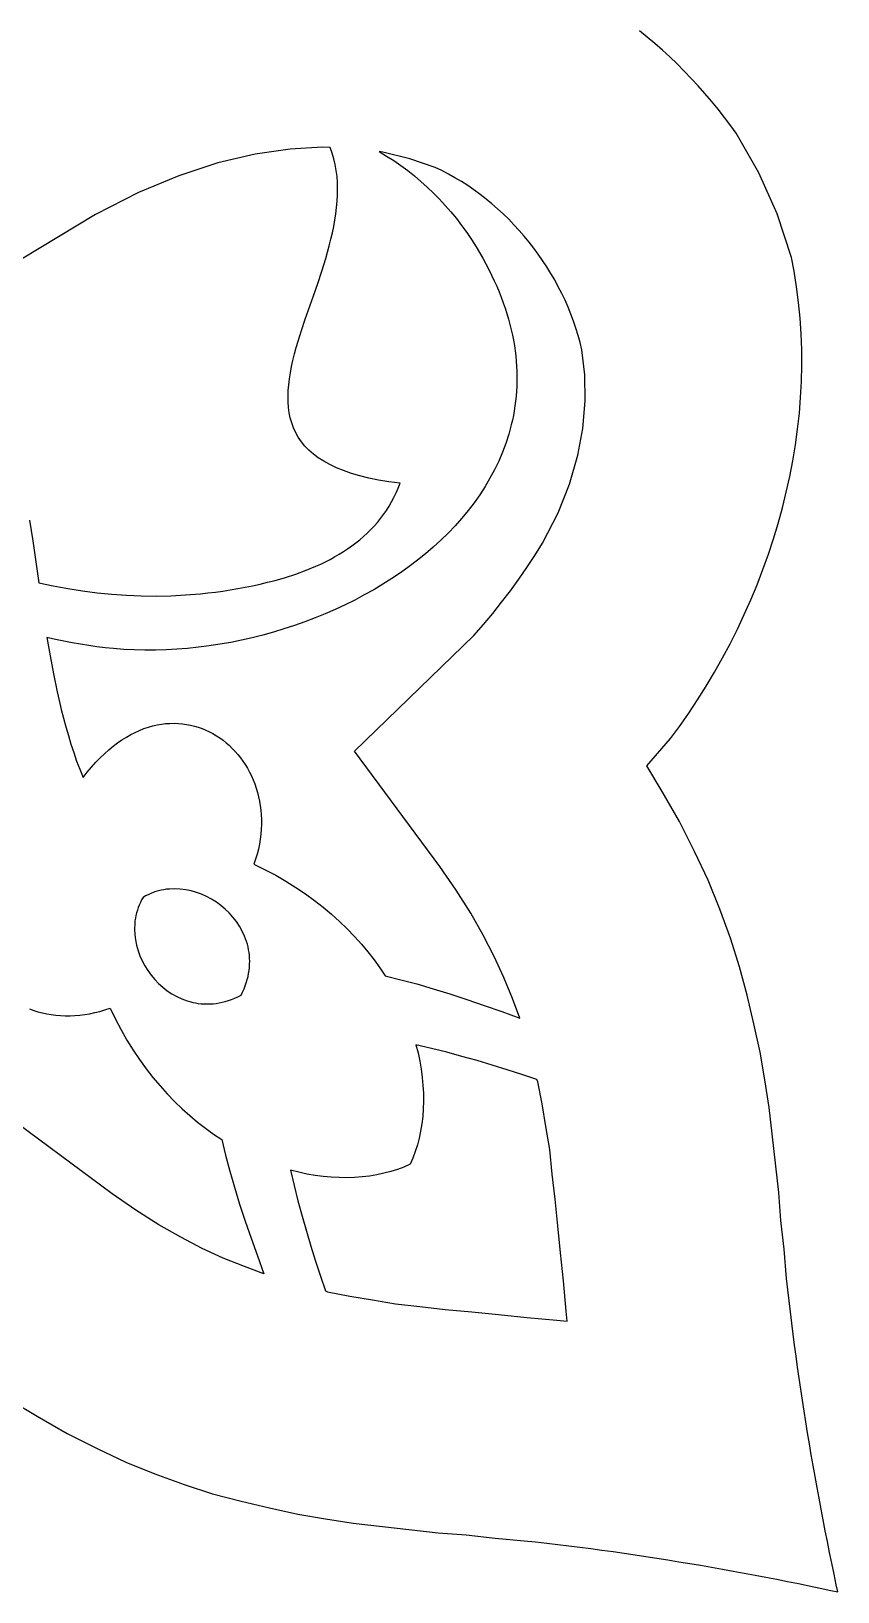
# Model space of a CAD drawing. Extents: x -61 to 56, y 12 to 129.
# Drawn here: x 41.91 to 55.61, y 12.26 to 38.79 of the extents above; entities that cross this region are included whole.
import ezdxf

# ---------------------------------------------------------------- set-up
doc = ezdxf.new("R2010")
doc.units = 0
doc.header["$MEASUREMENT"] = 0
doc.layers.add('LAYER_1', color=18, linetype='CONTINUOUS')

msp = doc.modelspace()

# ---------------------------------------------------------------- linework, layer by layer
at = {"layer": 'LAYER_1'}
for points in [[(41.573, 15.509), (42.011, 15.246), (42.519, 14.956), (43.028, 14.696), (43.515, 14.464), (44.008, 14.268), (44.505, 14.088), (44.987, 13.93), (45.473, 13.801), (45.959, 13.688), (46.439, 13.58), (46.911, 13.502), (47.379, 13.431), (48.825, 13.265), (49.301, 13.229), (49.789, 13.174), (50.284, 13.132), (50.478, 13.111), (50.667, 13.09), (50.856, 13.068), (51.044, 13.046), (51.231, 13.022), (51.419, 12.998), (51.606, 12.973), (51.794, 12.947), (51.98, 12.92), (52.167, 12.893), (52.353, 12.864), (52.539, 12.835), (52.725, 12.806), (52.911, 12.775), (53.096, 12.745), (53.282, 12.713), (53.467, 12.681), (53.652, 12.648), (53.837, 12.614), (54.021, 12.58), (54.206, 12.546), (54.39, 12.511), (54.574, 12.475), (54.759, 12.438), (54.943, 12.402), (55.127, 12.364), (55.31, 12.326), (55.494, 12.288), (55.612, 12.263), (55.587, 12.381), (55.549, 12.565), (55.511, 12.748), (55.473, 12.932), (55.437, 13.116), (55.4, 13.3), (55.364, 13.485), (55.329, 13.669), (55.295, 13.854), (55.261, 14.038), (55.227, 14.223), (55.194, 14.408), (55.162, 14.593), (55.13, 14.778), (55.099, 14.964), (55.069, 15.15), (55.04, 15.336), (55.011, 15.522), (54.983, 15.708), (54.955, 15.895), (54.928, 16.082), (54.903, 16.269), (54.877, 16.456), (54.853, 16.644), (54.83, 16.831), (54.807, 17.02), (54.785, 17.208), (54.764, 17.397), (54.743, 17.591), (54.701, 18.086), (54.646, 18.574), (54.61, 19.05), (54.445, 20.496), (54.373, 20.965), (54.295, 21.436), (54.187, 21.916), (54.074, 22.402), (53.945, 22.888), (53.788, 23.371), (53.607, 23.867), (53.411, 24.36), (53.18, 24.847), (52.92, 25.356), (52.629, 25.864), (52.366, 26.303), (52.772, 26.766), (52.922, 26.971), (53.079, 27.196), (53.23, 27.425), (53.377, 27.658), (53.517, 27.895), (53.653, 28.135), (53.782, 28.378), (53.906, 28.625), (54.024, 28.874), (54.136, 29.126), (54.241, 29.381), (54.34, 29.639), (54.433, 29.898), (54.52, 30.159), (54.599, 30.422), (54.672, 30.687), (54.737, 30.952), (54.796, 31.22), (54.848, 31.487), (54.892, 31.756), (54.929, 32.026), (54.959, 32.295), (54.98, 32.565), (54.995, 32.835), (55.001, 33.104), (54.999, 33.374), (54.99, 33.642), (54.972, 33.91), (54.946, 34.177), (54.912, 34.443), (54.87, 34.708), (54.824, 34.944), (54.583, 35.683), (54.268, 36.383), (53.883, 37.057), (53.794, 37.18), (53.688, 37.322), (53.578, 37.461), (53.467, 37.597), (53.354, 37.729), (53.239, 37.859), (53.121, 37.986), (53.002, 38.11), (52.881, 38.231), (52.757, 38.35), (52.632, 38.465), (52.504, 38.578), (52.374, 38.688), (52.243, 38.795)], [(41.882, 30.478), (41.936, 30.126), (42.038, 29.411), (42.284, 29.359), (42.531, 29.314), (42.779, 29.275), (43.027, 29.244), (43.277, 29.219), (43.527, 29.201), (43.777, 29.191), (44.029, 29.188), (44.28, 29.193), (44.532, 29.206), (44.785, 29.226), (44.911, 29.24), (45.038, 29.255), (45.164, 29.273), (45.291, 29.292), (45.418, 29.314), (45.544, 29.338), (45.671, 29.363), (45.798, 29.392), (45.925, 29.422), (46.052, 29.454), (46.231, 29.505), (46.407, 29.562), (46.579, 29.625), (46.746, 29.695), (46.828, 29.732), (46.908, 29.771), (46.987, 29.811), (47.064, 29.853), (47.139, 29.897), (47.213, 29.943), (47.285, 29.991), (47.356, 30.04), (47.424, 30.092), (47.49, 30.145), (47.555, 30.2), (47.617, 30.257), (47.677, 30.316), (47.735, 30.377), (47.791, 30.44), (47.844, 30.505), (47.894, 30.572), (47.943, 30.642), (47.988, 30.713), (48.031, 30.787), (48.072, 30.863), (48.109, 30.941), (48.144, 31.021), (48.175, 31.104), (47.987, 31.129), (47.811, 31.159), (47.646, 31.193), (47.493, 31.231), (47.35, 31.273), (47.217, 31.319), (47.095, 31.368), (46.983, 31.422), (46.88, 31.478), (46.786, 31.538), (46.702, 31.601), (46.626, 31.668), (46.558, 31.737), (46.499, 31.81), (46.447, 31.886), (46.402, 31.964), (46.365, 32.045), (46.334, 32.129), (46.31, 32.215), (46.292, 32.303), (46.28, 32.394), (46.273, 32.488), (46.272, 32.583), (46.275, 32.68), (46.283, 32.78), (46.296, 32.881), (46.312, 32.984), (46.332, 33.088), (46.356, 33.194), (46.382, 33.302), (46.412, 33.41), (46.443, 33.52), (46.5, 33.703), (46.564, 33.893), (46.704, 34.293), (46.776, 34.5), (46.846, 34.712), (46.913, 34.926), (46.973, 35.142), (47.001, 35.251), (47.026, 35.359), (47.048, 35.468), (47.068, 35.576), (47.085, 35.684), (47.098, 35.792), (47.107, 35.899), (47.113, 36.005), (47.115, 36.11), (47.112, 36.215), (47.104, 36.318), (47.091, 36.42), (47.073, 36.521), (47.05, 36.62), (47.021, 36.718), (46.986, 36.814), (46.859, 36.818), (46.311, 36.784), (45.713, 36.698), (45.081, 36.552), (44.418, 36.33), (43.729, 36.046), (43.003, 35.671), (40.811, 34.352)], [(41.882, 30.478), (41.936, 30.126), (42.038, 29.411), (42.284, 29.359), (42.531, 29.314), (42.779, 29.275), (43.027, 29.244), (43.277, 29.219), (43.527, 29.201), (43.777, 29.191), (44.029, 29.188), (44.28, 29.193), (44.532, 29.206), (44.785, 29.226), (44.911, 29.24), (45.038, 29.255), (45.164, 29.273), (45.291, 29.292), (45.418, 29.314), (45.544, 29.338), (45.671, 29.363), (45.798, 29.392), (45.925, 29.422), (46.052, 29.454), (46.231, 29.505), (46.407, 29.562), (46.579, 29.625), (46.746, 29.695), (46.828, 29.732), (46.908, 29.771), (46.987, 29.811), (47.064, 29.853), (47.139, 29.897), (47.213, 29.943), (47.285, 29.991), (47.356, 30.04), (47.424, 30.092), (47.49, 30.145), (47.555, 30.2), (47.617, 30.257), (47.677, 30.316), (47.735, 30.377), (47.791, 30.44), (47.844, 30.505), (47.894, 30.572), (47.943, 30.642), (47.988, 30.713), (48.031, 30.787), (48.072, 30.863), (48.109, 30.941), (48.144, 31.021), (48.175, 31.104), (47.987, 31.129), (47.811, 31.159), (47.646, 31.193), (47.493, 31.231), (47.35, 31.273), (47.217, 31.319), (47.095, 31.368), (46.983, 31.422), (46.88, 31.478), (46.786, 31.538), (46.702, 31.601), (46.626, 31.668), (46.558, 31.737), (46.499, 31.81), (46.447, 31.886), (46.402, 31.964), (46.365, 32.045), (46.334, 32.129), (46.31, 32.215), (46.292, 32.303), (46.28, 32.394), (46.273, 32.488), (46.272, 32.583), (46.275, 32.68), (46.283, 32.78), (46.296, 32.881), (46.312, 32.984), (46.332, 33.088), (46.356, 33.194), (46.382, 33.302), (46.412, 33.41), (46.443, 33.52), (46.5, 33.703), (46.564, 33.893), (46.704, 34.293), (46.776, 34.5), (46.846, 34.712), (46.913, 34.926), (46.973, 35.142), (47.001, 35.251), (47.026, 35.359), (47.048, 35.468), (47.068, 35.576), (47.085, 35.684), (47.098, 35.792), (47.107, 35.899), (47.113, 36.005), (47.115, 36.11), (47.112, 36.215), (47.104, 36.318), (47.091, 36.42), (47.073, 36.521), (47.05, 36.62), (47.021, 36.718), (46.986, 36.814), (46.859, 36.818), (46.311, 36.784), (45.713, 36.698), (45.081, 36.552), (44.418, 36.33), (43.729, 36.046), (43.003, 35.671), (40.811, 34.352)], [(41.88, 22.169), (41.951, 22.144), (42.024, 22.123), (42.098, 22.104), (42.173, 22.088), (42.25, 22.075), (42.328, 22.065), (42.407, 22.059), (42.487, 22.055), (42.569, 22.055), (42.651, 22.058), (42.734, 22.065), (42.818, 22.075), (42.903, 22.089), (42.988, 22.107), (43.074, 22.128), (43.161, 22.153), (43.248, 22.182), (43.339, 21.994), (43.435, 21.813), (43.535, 21.638), (43.64, 21.47), (43.748, 21.308), (43.861, 21.153), (43.977, 21.005), (44.097, 20.862), (44.219, 20.727), (44.345, 20.597), (44.473, 20.474), (44.603, 20.357), (44.736, 20.247), (44.871, 20.142), (45.007, 20.044), (45.145, 19.952), (45.209, 19.687), (45.281, 19.415), (45.361, 19.138), (45.449, 18.854), (45.543, 18.565), (45.644, 18.271), (45.751, 17.971), (45.862, 17.665), (45.53, 17.792), (45.171, 17.936), (44.812, 18.099), (44.452, 18.288), (44.079, 18.499), (43.689, 18.748), (43.284, 19.026), (41.325, 20.476)], [(41.88, 22.169), (41.951, 22.144), (42.024, 22.123), (42.098, 22.104), (42.173, 22.088), (42.25, 22.075), (42.328, 22.065), (42.407, 22.059), (42.487, 22.055), (42.569, 22.055), (42.651, 22.058), (42.734, 22.065), (42.818, 22.075), (42.903, 22.089), (42.988, 22.107), (43.074, 22.128), (43.161, 22.153), (43.248, 22.182), (43.339, 21.994), (43.435, 21.813), (43.535, 21.638), (43.64, 21.47), (43.748, 21.308), (43.861, 21.153), (43.977, 21.005), (44.097, 20.862), (44.219, 20.727), (44.345, 20.597), (44.473, 20.474), (44.603, 20.357), (44.736, 20.247), (44.871, 20.142), (45.007, 20.044), (45.145, 19.952), (45.209, 19.687), (45.281, 19.415), (45.361, 19.138), (45.449, 18.854), (45.543, 18.565), (45.644, 18.271), (45.751, 17.971), (45.862, 17.665), (45.53, 17.792), (45.171, 17.936), (44.812, 18.099), (44.452, 18.288), (44.079, 18.499), (43.689, 18.748), (43.284, 19.026), (41.325, 20.476)]]:
    msp.add_lwpolyline(points, dxfattribs=at)
for points in [[(47.823, 36.743), (47.947, 36.667), (48.069, 36.588), (48.188, 36.505), (48.305, 36.418), (48.419, 36.328), (48.53, 36.234), (48.638, 36.137), (48.743, 36.036), (48.845, 35.933), (48.944, 35.826), (49.039, 35.716), (49.132, 35.603), (49.221, 35.487), (49.307, 35.368), (49.389, 35.246), (49.468, 35.122), (49.526, 35.025), (49.581, 34.929), (49.634, 34.833), (49.684, 34.737), (49.731, 34.642), (49.776, 34.547), (49.818, 34.453), (49.857, 34.359), (49.894, 34.265), (49.929, 34.172), (49.961, 34.08), (49.99, 33.988), (50.017, 33.896), (50.042, 33.805), (50.064, 33.715), (50.084, 33.624), (50.102, 33.535), (50.117, 33.446), (50.13, 33.357), (50.141, 33.269), (50.149, 33.182), (50.155, 33.095), (50.159, 33.009), (50.161, 32.923), (50.161, 32.838), (50.158, 32.753), (50.154, 32.669), (50.147, 32.585), (50.139, 32.502), (50.128, 32.42), (50.115, 32.338), (50.101, 32.257), (50.084, 32.177), (50.065, 32.097), (50.023, 31.939), (49.973, 31.783), (49.916, 31.631), (49.851, 31.481), (49.78, 31.333), (49.703, 31.189), (49.619, 31.047), (49.528, 30.908), (49.432, 30.772), (49.33, 30.639), (49.223, 30.509), (49.11, 30.382), (48.992, 30.259), (48.868, 30.138), (48.74, 30.021), (48.608, 29.907), (48.471, 29.796), (48.33, 29.689), (48.185, 29.585), (48.036, 29.485), (47.883, 29.388), (47.727, 29.295), (47.568, 29.206), (47.406, 29.12), (47.241, 29.038), (47.073, 28.96), (46.903, 28.886), (46.731, 28.815), (46.557, 28.749), (46.381, 28.686), (46.203, 28.628), (46.024, 28.574), (45.844, 28.524), (45.663, 28.479), (45.481, 28.437), (45.298, 28.4), (45.115, 28.368), (44.932, 28.339), (44.749, 28.316), (44.566, 28.297), (44.383, 28.282), (44.201, 28.272), (44.019, 28.267), (43.839, 28.267), (43.66, 28.271), (43.482, 28.281), (43.306, 28.295), (43.166, 28.31), (43.026, 28.327), (42.886, 28.347), (42.744, 28.369), (42.603, 28.394), (42.461, 28.422), (42.319, 28.451), (42.176, 28.483), (42.229, 28.174), (42.286, 27.866), (42.349, 27.561), (42.384, 27.41), (42.419, 27.26), (42.457, 27.111), (42.497, 26.963), (42.54, 26.816), (42.584, 26.67), (42.631, 26.526), (42.681, 26.384), (42.734, 26.243), (42.789, 26.103), (42.86, 26.195), (42.932, 26.281), (43.005, 26.362), (43.078, 26.438), (43.152, 26.508), (43.226, 26.574), (43.3, 26.636), (43.375, 26.692), (43.45, 26.743), (43.525, 26.79), (43.6, 26.833), (43.675, 26.871), (43.75, 26.905), (43.825, 26.934), (43.899, 26.959), (43.973, 26.98), (44.047, 26.997), (44.121, 27.01), (44.193, 27.019), (44.265, 27.024), (44.337, 27.025), (44.408, 27.023), (44.477, 27.017), (44.546, 27.007), (44.614, 26.994), (44.681, 26.978), (44.747, 26.959), (44.811, 26.936), (44.875, 26.91), (44.936, 26.881), (44.997, 26.849), (45.056, 26.814), (45.113, 26.776), (45.169, 26.736), (45.223, 26.693), (45.275, 26.647), (45.325, 26.599), (45.373, 26.548), (45.419, 26.495), (45.463, 26.44), (45.505, 26.382), (45.545, 26.322), (45.582, 26.261), (45.617, 26.197), (45.649, 26.131), (45.679, 26.064), (45.706, 25.995), (45.731, 25.924), (45.752, 25.851), (45.771, 25.777), (45.787, 25.702), (45.8, 25.625), (45.81, 25.547), (45.816, 25.468), (45.82, 25.388), (45.82, 25.307), (45.817, 25.224), (45.81, 25.141), (45.8, 25.057), (45.786, 24.972), (45.768, 24.887), (45.747, 24.801), (45.722, 24.714), (45.693, 24.628), (45.881, 24.536), (46.062, 24.441), (46.237, 24.34), (46.405, 24.236), (46.567, 24.127), (46.722, 24.014), (46.871, 23.898), (47.013, 23.779), (47.149, 23.656), (47.278, 23.531), (47.401, 23.402), (47.518, 23.272), (47.629, 23.139), (47.733, 23.004), (47.831, 22.868), (47.923, 22.73), (48.189, 22.667), (48.46, 22.595), (48.738, 22.514), (49.021, 22.427), (49.31, 22.332), (49.605, 22.231), (49.905, 22.125), (50.21, 22.013), (50.083, 22.345), (49.939, 22.704), (49.776, 23.063), (49.587, 23.423), (49.376, 23.796), (49.127, 24.187), (48.85, 24.591), (47.399, 26.55), (49.429, 28.516), (49.591, 28.704), (49.749, 28.892), (49.901, 29.083), (50.049, 29.276), (50.192, 29.472), (50.331, 29.672), (50.465, 29.877), (50.596, 30.088), (50.859, 30.603), (51.055, 31.087), (51.198, 31.58), (51.278, 32.038), (51.321, 32.504), (51.313, 32.946), (51.264, 33.372), (51.234, 33.495), (51.201, 33.617), (51.163, 33.739), (51.122, 33.859), (51.078, 33.979), (51.029, 34.098), (50.978, 34.215), (50.922, 34.331), (50.864, 34.446), (50.802, 34.56), (50.737, 34.672), (50.669, 34.782), (50.598, 34.891), (50.524, 34.997), (50.447, 35.102), (50.367, 35.204), (50.284, 35.305), (50.199, 35.403), (50.111, 35.498), (50.021, 35.591), (49.928, 35.682), (49.833, 35.77), (49.736, 35.854), (49.636, 35.936), (49.535, 36.015), (49.431, 36.091), (49.325, 36.163), (49.218, 36.232), (49.108, 36.298), (48.997, 36.36), (48.884, 36.418), (48.77, 36.472), (48.34, 36.618), (47.882, 36.735)], [(47.823, 36.743), (47.947, 36.667), (48.069, 36.588), (48.188, 36.505), (48.305, 36.418), (48.419, 36.328), (48.53, 36.234), (48.638, 36.137), (48.743, 36.036), (48.845, 35.933), (48.944, 35.826), (49.039, 35.716), (49.132, 35.603), (49.221, 35.487), (49.307, 35.368), (49.389, 35.246), (49.468, 35.122), (49.526, 35.025), (49.581, 34.929), (49.634, 34.833), (49.684, 34.737), (49.731, 34.642), (49.776, 34.547), (49.818, 34.453), (49.857, 34.359), (49.894, 34.265), (49.929, 34.172), (49.961, 34.08), (49.99, 33.988), (50.017, 33.896), (50.042, 33.805), (50.064, 33.715), (50.084, 33.624), (50.102, 33.535), (50.117, 33.446), (50.13, 33.357), (50.141, 33.269), (50.149, 33.182), (50.155, 33.095), (50.159, 33.009), (50.161, 32.923), (50.161, 32.838), (50.158, 32.753), (50.154, 32.669), (50.147, 32.585), (50.139, 32.502), (50.128, 32.42), (50.115, 32.338), (50.101, 32.257), (50.084, 32.177), (50.065, 32.097), (50.023, 31.939), (49.973, 31.783), (49.916, 31.631), (49.851, 31.481), (49.78, 31.333), (49.703, 31.189), (49.619, 31.047), (49.528, 30.908), (49.432, 30.772), (49.33, 30.639), (49.223, 30.509), (49.11, 30.382), (48.992, 30.259), (48.868, 30.138), (48.74, 30.021), (48.608, 29.907), (48.471, 29.796), (48.33, 29.689), (48.185, 29.585), (48.036, 29.485), (47.883, 29.388), (47.727, 29.295), (47.568, 29.206), (47.406, 29.12), (47.241, 29.038), (47.073, 28.96), (46.903, 28.886), (46.731, 28.815), (46.557, 28.749), (46.381, 28.686), (46.203, 28.628), (46.024, 28.574), (45.844, 28.524), (45.663, 28.479), (45.481, 28.437), (45.298, 28.4), (45.115, 28.368), (44.932, 28.339), (44.749, 28.316), (44.566, 28.297), (44.383, 28.282), (44.201, 28.272), (44.019, 28.267), (43.839, 28.267), (43.66, 28.271), (43.482, 28.281), (43.306, 28.295), (43.166, 28.31), (43.026, 28.327), (42.886, 28.347), (42.744, 28.369), (42.603, 28.394), (42.461, 28.422), (42.319, 28.451), (42.176, 28.483), (42.229, 28.174), (42.286, 27.866), (42.349, 27.561), (42.384, 27.41), (42.419, 27.26), (42.457, 27.111), (42.497, 26.963), (42.54, 26.816), (42.584, 26.67), (42.631, 26.526), (42.681, 26.384), (42.734, 26.243), (42.789, 26.103), (42.86, 26.195), (42.932, 26.281), (43.005, 26.362), (43.078, 26.438), (43.152, 26.508), (43.226, 26.574), (43.3, 26.636), (43.375, 26.692), (43.45, 26.743), (43.525, 26.79), (43.6, 26.833), (43.675, 26.871), (43.75, 26.905), (43.825, 26.934), (43.899, 26.959), (43.973, 26.98), (44.047, 26.997), (44.121, 27.01), (44.193, 27.019), (44.265, 27.024), (44.337, 27.025), (44.408, 27.023), (44.477, 27.017), (44.546, 27.007), (44.614, 26.994), (44.681, 26.978), (44.747, 26.959), (44.811, 26.936), (44.875, 26.91), (44.936, 26.881), (44.997, 26.849), (45.056, 26.814), (45.113, 26.776), (45.169, 26.736), (45.223, 26.693), (45.275, 26.647), (45.325, 26.599), (45.373, 26.548), (45.419, 26.495), (45.463, 26.44), (45.505, 26.382), (45.545, 26.322), (45.582, 26.261), (45.617, 26.197), (45.649, 26.131), (45.679, 26.064), (45.706, 25.995), (45.731, 25.924), (45.752, 25.851), (45.771, 25.777), (45.787, 25.702), (45.8, 25.625), (45.81, 25.547), (45.816, 25.468), (45.82, 25.388), (45.82, 25.307), (45.817, 25.224), (45.81, 25.141), (45.8, 25.057), (45.786, 24.972), (45.768, 24.887), (45.747, 24.801), (45.722, 24.714), (45.693, 24.628), (45.881, 24.536), (46.062, 24.441), (46.237, 24.34), (46.405, 24.236), (46.567, 24.127), (46.722, 24.014), (46.871, 23.898), (47.013, 23.779), (47.149, 23.656), (47.278, 23.531), (47.401, 23.402), (47.518, 23.272), (47.629, 23.139), (47.733, 23.004), (47.831, 22.868), (47.923, 22.73), (48.189, 22.667), (48.46, 22.595), (48.738, 22.514), (49.021, 22.427), (49.31, 22.332), (49.605, 22.231), (49.905, 22.125), (50.21, 22.013), (50.083, 22.345), (49.939, 22.704), (49.776, 23.063), (49.587, 23.423), (49.376, 23.796), (49.127, 24.187), (48.85, 24.591), (47.399, 26.55), (49.429, 28.516), (49.591, 28.704), (49.749, 28.892), (49.901, 29.083), (50.049, 29.276), (50.192, 29.472), (50.331, 29.672), (50.465, 29.877), (50.596, 30.088), (50.859, 30.603), (51.055, 31.087), (51.198, 31.58), (51.278, 32.038), (51.321, 32.504), (51.313, 32.946), (51.264, 33.372), (51.234, 33.495), (51.201, 33.617), (51.163, 33.739), (51.122, 33.859), (51.078, 33.979), (51.029, 34.098), (50.978, 34.215), (50.922, 34.331), (50.864, 34.446), (50.802, 34.56), (50.737, 34.672), (50.669, 34.782), (50.598, 34.891), (50.524, 34.997), (50.447, 35.102), (50.367, 35.204), (50.284, 35.305), (50.199, 35.403), (50.111, 35.498), (50.021, 35.591), (49.928, 35.682), (49.833, 35.77), (49.736, 35.854), (49.636, 35.936), (49.535, 36.015), (49.431, 36.091), (49.325, 36.163), (49.218, 36.232), (49.108, 36.298), (48.997, 36.36), (48.884, 36.418), (48.77, 36.472), (48.34, 36.618), (47.882, 36.735)], [(43.81, 24.066), (43.785, 24.023), (43.764, 23.98), (43.744, 23.936), (43.727, 23.892), (43.712, 23.848), (43.699, 23.802), (43.688, 23.757), (43.679, 23.711), (43.672, 23.665), (43.668, 23.619), (43.664, 23.527), (43.669, 23.434), (43.68, 23.342), (43.699, 23.251), (43.725, 23.16), (43.757, 23.072), (43.796, 22.986), (43.84, 22.902), (43.891, 22.822), (43.947, 22.744), (44.008, 22.671), (44.074, 22.603), (44.145, 22.539), (44.22, 22.48), (44.299, 22.427), (44.382, 22.381), (44.469, 22.341), (44.559, 22.308), (44.605, 22.294), (44.652, 22.282), (44.7, 22.272), (44.748, 22.265), (44.797, 22.259), (44.846, 22.255), (44.896, 22.254), (44.947, 22.255), (44.998, 22.258), (45.049, 22.264), (45.101, 22.272), (45.154, 22.283), (45.206, 22.296), (45.259, 22.312), (45.312, 22.33), (45.366, 22.351), (45.419, 22.375), (45.473, 22.402), (45.5, 22.456), (45.524, 22.51), (45.545, 22.563), (45.563, 22.616), (45.579, 22.669), (45.592, 22.722), (45.603, 22.774), (45.611, 22.826), (45.617, 22.877), (45.62, 22.928), (45.621, 22.979), (45.62, 23.029), (45.616, 23.078), (45.611, 23.127), (45.603, 23.175), (45.593, 23.223), (45.581, 23.27), (45.568, 23.316), (45.535, 23.406), (45.495, 23.493), (45.448, 23.576), (45.395, 23.655), (45.336, 23.73), (45.273, 23.801), (45.204, 23.867), (45.131, 23.928), (45.054, 23.984), (44.973, 24.035), (44.889, 24.079), (44.803, 24.118), (44.715, 24.15), (44.625, 24.176), (44.533, 24.195), (44.441, 24.207), (44.348, 24.211), (44.256, 24.207), (44.21, 24.203), (44.164, 24.196), (44.118, 24.187), (44.073, 24.176), (44.028, 24.164), (43.983, 24.148), (43.939, 24.131), (43.895, 24.112), (43.852, 24.09)], [(43.81, 24.066), (43.785, 24.023), (43.764, 23.98), (43.744, 23.936), (43.727, 23.892), (43.712, 23.848), (43.699, 23.802), (43.688, 23.757), (43.679, 23.711), (43.672, 23.665), (43.668, 23.619), (43.664, 23.527), (43.669, 23.434), (43.68, 23.342), (43.699, 23.251), (43.725, 23.16), (43.757, 23.072), (43.796, 22.986), (43.84, 22.902), (43.891, 22.822), (43.947, 22.744), (44.008, 22.671), (44.074, 22.603), (44.145, 22.539), (44.22, 22.48), (44.299, 22.427), (44.382, 22.381), (44.469, 22.341), (44.559, 22.308), (44.605, 22.294), (44.652, 22.282), (44.7, 22.272), (44.748, 22.265), (44.797, 22.259), (44.846, 22.255), (44.896, 22.254), (44.947, 22.255), (44.998, 22.258), (45.049, 22.264), (45.101, 22.272), (45.154, 22.283), (45.206, 22.296), (45.259, 22.312), (45.312, 22.33), (45.366, 22.351), (45.419, 22.375), (45.473, 22.402), (45.5, 22.456), (45.524, 22.51), (45.545, 22.563), (45.563, 22.616), (45.579, 22.669), (45.592, 22.722), (45.603, 22.774), (45.611, 22.826), (45.617, 22.877), (45.62, 22.928), (45.621, 22.979), (45.62, 23.029), (45.616, 23.078), (45.611, 23.127), (45.603, 23.175), (45.593, 23.223), (45.581, 23.27), (45.568, 23.316), (45.535, 23.406), (45.495, 23.493), (45.448, 23.576), (45.395, 23.655), (45.336, 23.73), (45.273, 23.801), (45.204, 23.867), (45.131, 23.928), (45.054, 23.984), (44.973, 24.035), (44.889, 24.079), (44.803, 24.118), (44.715, 24.15), (44.625, 24.176), (44.533, 24.195), (44.441, 24.207), (44.348, 24.211), (44.256, 24.207), (44.21, 24.203), (44.164, 24.196), (44.118, 24.187), (44.073, 24.176), (44.028, 24.164), (43.983, 24.148), (43.939, 24.131), (43.895, 24.112), (43.852, 24.09)], [(48.347, 19.529), (48.241, 19.483), (48.131, 19.442), (48.017, 19.406), (47.9, 19.376), (47.78, 19.35), (47.657, 19.33), (47.531, 19.315), (47.402, 19.306), (47.272, 19.302), (47.139, 19.303), (47.005, 19.31), (46.869, 19.322), (46.731, 19.34), (46.593, 19.364), (46.454, 19.394), (46.314, 19.429), (46.376, 19.167), (46.441, 18.907), (46.511, 18.648), (46.584, 18.392), (46.66, 18.136), (46.74, 17.883), (46.822, 17.63), (46.907, 17.378), (46.944, 17.361), (47.32, 17.288), (47.706, 17.225), (48.097, 17.156), (48.512, 17.113), (48.939, 17.063), (49.392, 17.021), (49.849, 16.975), (50.329, 16.925), (50.84, 16.878), (51.013, 16.862), (50.997, 17.035), (50.95, 17.546), (50.9, 18.026), (50.854, 18.484), (50.812, 18.936), (50.762, 19.363), (50.719, 19.778), (50.65, 20.169), (50.587, 20.555), (50.514, 20.931), (50.497, 20.968), (50.245, 21.053), (49.993, 21.135), (49.739, 21.215), (49.484, 21.291), (49.227, 21.364), (48.969, 21.434), (48.708, 21.5), (48.446, 21.561), (48.481, 21.422), (48.511, 21.282), (48.535, 21.144), (48.553, 21.007), (48.565, 20.871), (48.572, 20.736), (48.574, 20.603), (48.57, 20.473), (48.56, 20.344), (48.545, 20.218), (48.525, 20.095), (48.499, 19.975), (48.469, 19.858), (48.433, 19.745), (48.392, 19.635)], [(48.347, 19.529), (48.241, 19.483), (48.131, 19.442), (48.017, 19.406), (47.9, 19.376), (47.78, 19.35), (47.657, 19.33), (47.531, 19.315), (47.402, 19.306), (47.272, 19.302), (47.139, 19.303), (47.005, 19.31), (46.869, 19.322), (46.731, 19.34), (46.593, 19.364), (46.454, 19.394), (46.314, 19.429), (46.376, 19.167), (46.441, 18.907), (46.511, 18.648), (46.584, 18.392), (46.66, 18.136), (46.74, 17.883), (46.822, 17.63), (46.907, 17.378), (46.944, 17.361), (47.32, 17.288), (47.706, 17.225), (48.097, 17.156), (48.512, 17.113), (48.939, 17.063), (49.392, 17.021), (49.849, 16.975), (50.329, 16.925), (50.84, 16.878), (51.013, 16.862), (50.997, 17.035), (50.95, 17.546), (50.9, 18.026), (50.854, 18.484), (50.812, 18.936), (50.762, 19.363), (50.719, 19.778), (50.65, 20.169), (50.587, 20.555), (50.514, 20.931), (50.497, 20.968), (50.245, 21.053), (49.993, 21.135), (49.739, 21.215), (49.484, 21.291), (49.227, 21.364), (48.969, 21.434), (48.708, 21.5), (48.446, 21.561), (48.481, 21.422), (48.511, 21.282), (48.535, 21.144), (48.553, 21.007), (48.565, 20.871), (48.572, 20.736), (48.574, 20.603), (48.57, 20.473), (48.56, 20.344), (48.545, 20.218), (48.525, 20.095), (48.499, 19.975), (48.469, 19.858), (48.433, 19.745), (48.392, 19.635)]]:
    msp.add_lwpolyline(points, close=True, dxfattribs=at)

doc.saveas('drawing.dxf')
